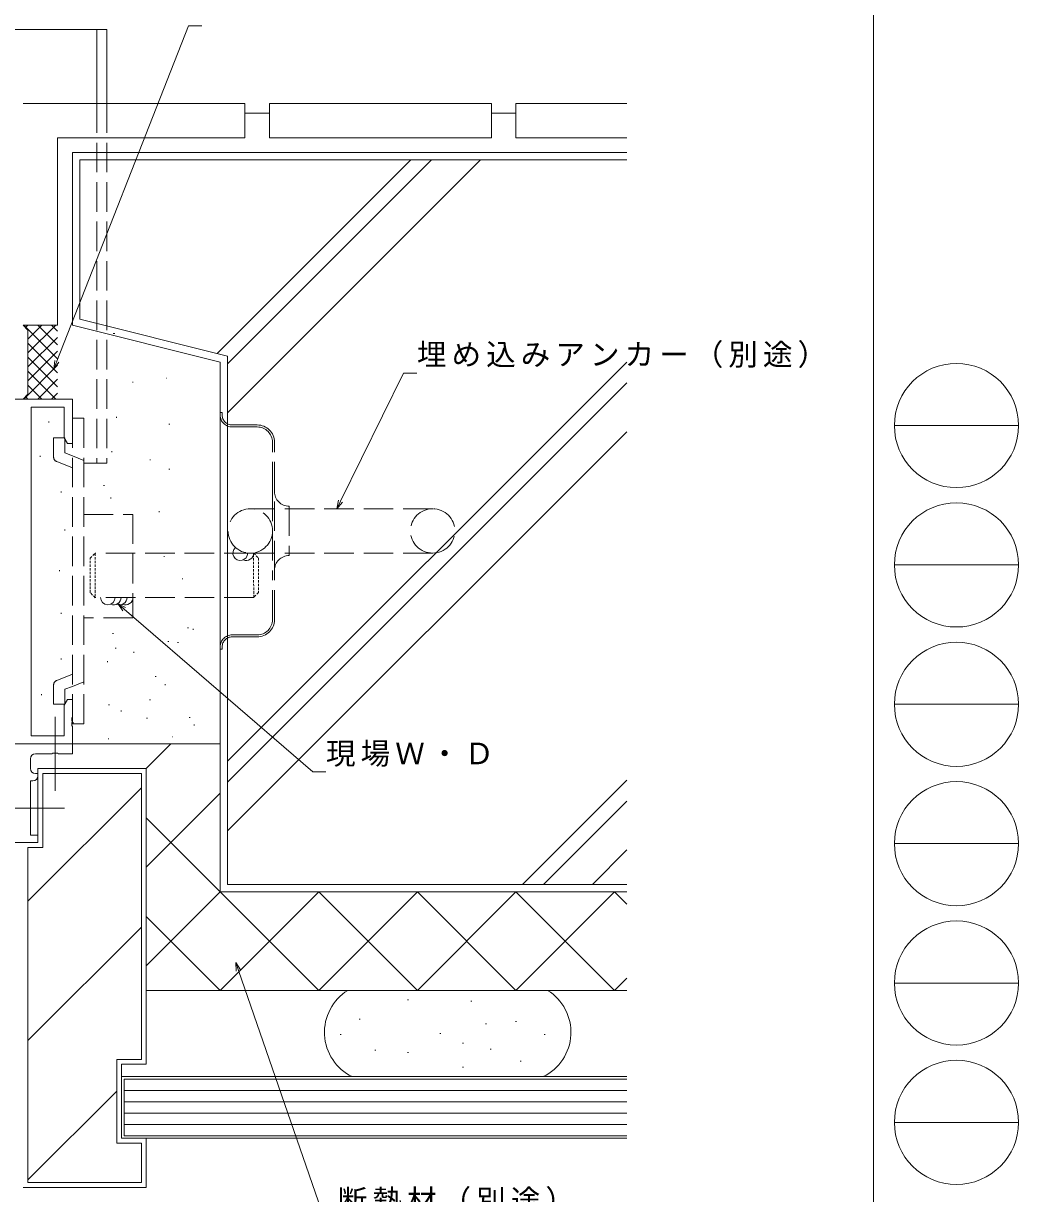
# Model space of a CAD drawing. Units: millimetres, scale not verified. Extents: x -567 to 567, y -403 to 403.
# Drawn here: x 364.8 to 566.7, y -239.7 to -2.3 of the extents above; entities that cross this region are included whole.
import ezdxf

# ---------------------------------------------------------------- set-up
doc = ezdxf.new("R2010")
doc.units = ezdxf.units.MM
doc.header["$LTSCALE"] = 2
for name, pattern in [('USER1', [0.375, 0.25, -0.125]), ('USER2', [13, 10, -1, 1, -1]), ('USER3', [4, 3, -1])]:
    doc.linetypes.add(name, pattern=pattern)
for name, color, linetype, lineweight in [('0-1_YKK_ZWAK', 7, 'Continuous', 18), ('0-3_YKK_11', 7, 'Continuous', 18), ('0-4_YKK_12', 2, 'Continuous', 18), ('0-5_YSS_K', 3, 'Continuous', 18), ('0-6_YKK_13', 4, 'Continuous', 18), ('0-7_YKK_D', 6, 'Continuous', 18)]:
    doc.layers.add(name, color=color, linetype=linetype, lineweight=lineweight)
doc.styles.add('ＭＳ ゴシック', font='')
doc.styles.get('ＭＳ ゴシック').set_extended_font_data('MS Gothic')

msp = doc.modelspace()

# ---------------------------------------------------------------- linework, layer by layer
at = {"layer": '0-1_YKK_ZWAK'}
for p, q in [((537.274, 399), (537.274, -351)), ((541.526, -83.88), (566.726, -83.88)), ((541.526, -112.16), (566.726, -112.16)), ((541.526, -140.44), (566.726, -140.44)), ((541.526, -168.72), (566.726, -168.72)), ((541.526, -197), (566.726, -197)), ((541.526, -225.28), (566.726, -225.28))]:
    msp.add_line(p, q, dxfattribs=at)
for centre in [(554.126, -83.88), (554.126, -112.16), (554.126, -140.44), (554.126, -168.72), (554.126, -197), (554.126, -225.28)]:
    msp.add_circle(centre, 12.6, dxfattribs=at)
at = {"layer": '0-3_YKK_11'}
for p, q in [((374.764, -78.501), (349.764, -78.501)), ((366.394, -80.131), (373.134, -80.131)), ((366.394, -146.871), (366.394, -80.131)), ((373.134, -80.131), (373.134, -86.409)), ((374.764, -87.501), (374.764, -78.501)), ((373.134, -86.409), (373.764, -87.501)), ((373.764, -87.501), (374.764, -87.501)), ((373.764, -139.501), (373.134, -140.592)), ((374.764, -139.501), (373.764, -139.501)), ((374.764, -143.042), (374.764, -139.501)), ((373.134, -140.592), (373.134, -146.871)), ((374.644, -143.226), (374.764, -143.042)), ((374.644, -143.776), (374.644, -143.226)), ((374.764, -143.959), (374.644, -143.776)), ((374.644, -144.226), (374.764, -144.042)), ((374.644, -144.776), (374.644, -144.226)), ((374.764, -144.959), (374.644, -144.776)), ((374.764, -144.042), (374.764, -143.959)), ((373.134, -146.871), (366.394, -146.871)), ((374.764, -148.501), (374.764, -144.959)), ((349.764, -148.501), (374.764, -148.501)), ((364.764, -148.501), (374.764, -148.501)), ((374.764, -148.501), (374.764, -150.501)), ((366.264, -151.501), (366.264, -153.501)), ((370.593, -150.5), (367.264, -150.501)), ((370.785, -150.358), (370.593, -150.5)), ((371.743, -150.358), (370.785, -150.358)), ((371.935, -150.501), (371.743, -150.358)), ((374.764, -150.501), (371.935, -150.501)), ((366.264, -156.001), (366.264, -167.001)), ((366.764, -156.001), (366.264, -156.001)), ((367.264, -154.501), (367.764, -154.501)), ((367.764, -154.501), (367.764, -155.001)), ((367.764, -168.501), (364.764, -168.501)), ((366.264, -167.001), (367.764, -167.001)), ((367.764, -167.001), (367.764, -168.501))]:
    msp.add_line(p, q, dxfattribs=at)
for centre, start, end in [((367.264, -151.501), 90.0001, 180.00008), ((367.264, -153.501), 180.0001, 270.00008), ((366.764, -155.001), 270.0001, 0.00008)]:
    msp.add_arc(centre, 1, start, end, dxfattribs=at)
at = {"layer": '0-4_YKK_12'}
for p, q in [((260.264, -3.502), (381.764, -3.502)), ((379.764, -3.502), (379.764, -18.502)), ((381.764, -3.502), (381.764, -18.502)), ((383.364, -65.201), (383.064, -65.201)), ((260.264, -168.501), (365.059, -168.501))]:
    msp.add_line(p, q, dxfattribs=at)
at = {"layer": '0-4_YKK_12', "linetype": 'USER3'}
for p, q in [((379.764, -18.502), (379.764, -91.501)), ((381.764, -18.502), (381.764, -91.501)), ((377.064, -91.502), (381.764, -91.502))]:
    msp.add_line(p, q, dxfattribs=at)
at = {"layer": '0-5_YSS_K'}
for p, q in [((364.764, -18.503), (409.764, -18.503)), ((409.764, -25.503), (409.764, -18.502)), ((414.764, -25.503), (414.764, -18.502)), ((414.764, -18.503), (459.764, -18.503)), ((459.764, -25.503), (459.764, -18.502)), ((464.764, -25.503), (464.764, -18.502)), ((464.764, -18.503), (487.274, -18.503)), ((409.764, -20.503), (414.764, -20.503)), ((459.764, -20.503), (464.764, -20.503)), ((371.764, -25.503), (409.764, -25.503)), ((371.764, -25.503), (371.764, -63.503)), ((414.764, -25.503), (459.764, -25.503)), ((464.764, -25.503), (487.274, -25.503)), ((374.764, -28.5), (487.274, -28.5)), ((374.764, -28.5), (374.764, -63.5)), ((443.412, -29.999), (404.118, -69.293)), ((457.554, -29.999), (406.264, -81.289)), ((447.654, -29.999), (406.264, -71.39)), ((365.764, -64.503), (364.764, -63.503)), ((371.764, -63.503), (364.764, -63.503)), ((364.908, -63.503), (371.764, -70.358)), ((365.764, -63.503), (365.336, -63.93)), ((368.592, -63.502), (365.764, -66.331)), ((371.421, -63.502), (365.764, -69.159)), ((367.737, -63.503), (371.764, -67.53)), ((370.565, -63.502), (371.764, -64.701)), ((374.764, -63.5), (404.764, -71)), ((406.264, -69.829), (376.264, -62.329)), ((365.764, -64.503), (365.764, -77.5)), ((371.764, -65.988), (365.764, -71.988)), ((365.764, -67.187), (371.764, -73.187)), ((371.764, -68.816), (365.764, -74.816)), ((365.764, -70.015), (371.764, -76.015)), ((404.764, -71), (404.764, -178.5)), ((406.264, -177), (406.264, -69.829)), ((487.274, -70.99), (406.264, -152)), ((371.764, -71.645), (364.908, -78.501)), ((365.764, -72.843), (371.421, -78.5)), ((365.764, -75.672), (368.592, -78.5)), ((371.764, -74.473), (367.737, -78.5)), ((386.979, -75.092), (387.079, -75.092)), ((393.769, -74.27), (393.869, -74.27)), ((487.274, -75.233), (406.264, -156.243)), ((365.764, -77.5), (364.764, -78.5)), ((365.336, -78.072), (365.764, -78.501)), ((371.764, -77.301), (370.565, -78.5)), ((370.025, -83.038), (370.025, -83.238)), ((383.742, -82.086), (383.742, -82.286)), ((394.34, -83.623), (394.54, -83.623)), ((487.274, -85.132), (406.264, -166.142)), ((368.25, -90.047), (368.25, -90.247)), ((382.807, -89.104), (382.807, -89.304)), ((390.526, -90.741), (390.526, -90.941)), ((394.34, -92.712), (394.54, -92.712)), ((372.509, -97.235), (372.509, -97.435)), ((381.102, -96.071), (381.302, -96.071)), ((382.573, -98.461), (382.573, -98.661)), ((392.398, -101.268), (392.398, -101.468)), ((373.219, -104.954), (373.219, -105.154)), ((393.357, -110.459), (393.457, -110.459)), ((372.154, -113.206), (372.154, -113.406)), ((397.061, -114.982), (397.161, -114.982)), ((372.509, -121.902), (372.509, -122.102)), ((398.094, -124.918), (398.294, -124.918)), ((399.269, -125.128), (399.269, -125.328)), ((382.88, -126.103), (383.08, -126.103)), ((394.143, -127.684), (394.343, -127.684)), ((396.118, -127.882), (396.318, -127.882)), ((383.473, -129.067), (383.673, -129.067)), ((387.251, -129.807), (387.251, -130.007)), ((372.509, -131.13), (372.509, -131.33)), ((381.871, -131.678), (381.871, -131.878)), ((391.574, -134.797), (391.774, -134.797)), ((393.567, -136.357), (393.567, -136.557)), ((368.516, -138.406), (368.516, -138.606)), ((390.389, -139.539), (390.589, -139.539)), ((382.09, -140.527), (382.29, -140.527)), ((384.678, -141.737), (384.678, -141.937)), ((374.936, -144.085), (374.936, -144.285)), ((389.796, -143.293), (389.996, -143.293)), ((398.489, -143.095), (398.689, -143.095)), ((399.503, -144.544), (399.503, -144.744)), ((395.003, -147.059), (395.103, -147.059)), ((395.003, -147.059), (395.103, -147.059)), ((374.264, -148.5), (404.764, -148.501)), ((382.04, -147.47), (382.14, -147.47)), ((389.764, -153.501), (394.764, -148.501)), ((367.764, -153.501), (389.764, -153.501)), ((367.764, -153.501), (367.764, -168.5)), ((389.764, -153.501), (389.764, -213.5)), ((388.764, -154.501), (368.764, -154.501)), ((368.764, -169.501), (368.764, -154.501)), ((388.764, -154.501), (388.764, -212.5)), ((487.274, -155.843), (466.117, -177)), ((388.764, -157.363), (365.764, -180.363)), ((389.764, -173.5), (404.764, -158.501)), ((487.274, -160.085), (470.359, -177)), ((389.764, -163.5), (404.764, -178.5)), ((364.764, -168.501), (367.764, -168.5)), ((368.764, -169.501), (365.764, -169.501)), ((365.764, -237.5), (365.764, -169.501)), ((487.274, -169.985), (480.259, -177)), ((406.264, -177), (487.274, -177)), ((389.764, -193.5), (404.764, -178.501)), ((487.274, -178.5), (404.764, -178.5)), ((487.274, -178.5), (404.764, -178.5)), ((404.764, -178.5), (424.764, -198.5)), ((404.764, -198.5), (424.764, -178.5)), ((424.764, -198.5), (444.764, -178.5)), ((424.764, -178.5), (444.764, -198.5)), ((444.764, -198.5), (464.764, -178.5)), ((444.764, -178.5), (464.764, -198.5)), ((464.764, -198.5), (484.764, -178.5)), ((464.764, -178.5), (484.764, -198.5)), ((484.764, -178.5), (487.274, -181.01)), ((389.764, -183.5), (404.764, -198.5)), ((388.764, -185.648), (365.764, -208.648)), ((484.764, -198.5), (487.274, -195.99)), ((389.764, -198.5), (404.764, -198.5)), ((404.764, -198.5), (487.274, -198.5)), ((471.178, -198.5), (430.642, -198.5)), ((442.725, -200.41), (442.925, -200.41)), ((455.635, -200.654), (455.835, -200.654)), ((432.982, -204.307), (433.182, -204.307)), ((458.557, -205.282), (458.757, -205.282)), ((464.647, -204.795), (464.847, -204.795)), ((429.085, -207.474), (429.285, -207.474)), ((449.302, -207.23), (449.502, -207.23)), ((470.492, -207.474), (470.692, -207.474)), ((436.149, -210.64), (436.349, -210.64)), ((442.725, -211.127), (442.925, -211.127)), ((453.93, -209.179), (454.13, -209.179)), ((459.532, -210.397), (459.732, -210.397)), ((383.764, -229.5), (383.764, -212.5)), ((383.764, -212.5), (388.764, -212.5)), ((465.621, -212.832), (465.821, -212.832)), ((384.764, -216), (384.764, -228.5)), ((487.274, -216), (384.764, -216)), ((470.269, -216), (431.551, -216)), ((453.93, -214.05), (454.13, -214.05)), ((385.264, -216.5), (385.264, -228)), ((487.274, -216.5), (385.264, -216.5)), ((383.764, -218.932), (365.764, -236.932)), ((385.264, -218.8), (487.274, -218.8)), ((385.264, -221.1), (487.274, -221.1)), ((385.264, -223.4), (487.274, -223.4)), ((385.264, -225.7), (487.274, -225.7)), ((383.764, -229.5), (388.764, -229.5)), ((384.764, -228.5), (389.764, -228.5)), ((384.764, -228.5), (487.274, -228.5)), ((385.264, -228), (487.274, -228)), ((388.764, -229.5), (388.764, -237.5)), ((389.764, -228.5), (389.764, -238.5)), ((364.764, -238.5), (389.764, -238.5)), ((388.764, -237.5), (365.764, -237.5))]:
    msp.add_line(p, q, dxfattribs=at)
at = {"layer": '0-5_YSS_K', "linetype": 'USER1'}
for p, q in [((378.396, -110.811), (379.395, -109.809)), ((378.407, -117.811), (378.396, -110.811)), ((379.395, -109.809), (379.408, -118.809)), ((411.538, -109.758), (412.54, -110.756)), ((411.552, -118.758), (411.538, -109.758)), ((412.54, -110.756), (412.55, -117.756)), ((379.408, -118.809), (378.407, -117.811)), ((412.55, -117.756), (411.552, -118.758))]:
    msp.add_line(p, q, dxfattribs=at)
at = {"layer": '0-5_YSS_K', "linetype": 'USER3'}
for p, q in [((411.538, -109.758), (379.395, -109.758)), ((411.552, -118.758), (379.408, -118.758))]:
    msp.add_line(p, q, dxfattribs=at)
at = {"layer": '0-5_YSS_K'}
for points in [[(487.274, -30), (376.264, -30), (376.264, -62.329)], [(384.764, -228.5), (384.764, -213.5), (389.764, -213.5)]]:
    msp.add_lwpolyline(points, dxfattribs=at)
for centre, radius, start, end in [((408.838, -109.764), 1.5, 130.36014, 0.00009), ((410.038, -109.764), 1.5, 246.42191, 0.00009), ((381.964, -118.758), 1.5, 180.00009, 0.00009), ((383.164, -118.758), 1.5, 246.42191, 0.00009), ((384.364, -118.758), 1.5, 246.42191, 0.00009), ((385.564, -118.758), 1.5, 246.42191, 0.00009), ((435.91, -207), 10, 121.78833, 244.15807), ((465.91, -207), 10, 295.84193, 58.21167)]:
    msp.add_arc(centre, radius, start, end, dxfattribs=at)
at = {"layer": '0-6_YKK_13', "linetype": 'USER3'}
for p, q in [((374.764, -144.407), (374.764, -82.407)), ((374.764, -82.407), (377.064, -82.407)), ((377.064, -82.407), (377.064, -144.407)), ((404.764, -81.765), (404.764, -128.765)), ((405.164, -81.265), (405.164, -81.765)), ((412.264, -83.765), (407.164, -83.765)), ((412.264, -84.165), (407.164, -84.165)), ((370.964, -86.407), (373.264, -86.407)), ((370.964, -90.284), (370.964, -86.407)), ((373.264, -86.407), (373.264, -89.407)), ((415.364, -97.265), (415.364, -87.265)), ((415.764, -97.265), (415.764, -87.265)), ((373.264, -89.407), (374.764, -90.013)), ((374.764, -90.013), (377.064, -90.942)), ((371.59, -91.211), (374.764, -92.493)), ((415.364, -97.265), (415.364, -113.265)), ((415.764, -113.265), (415.764, -97.265)), ((377.064, -101.907), (387.064, -101.907)), ((387.064, -101.907), (387.064, -122.907)), ((447.864, -100.765), (410.864, -100.765)), ((418.764, -100.265), (418.764, -110.265)), ((447.864, -109.765), (410.864, -109.765)), ((415.364, -123.265), (415.364, -113.265)), ((415.764, -123.265), (415.764, -113.265)), ((387.064, -122.907), (377.064, -122.907)), ((407.164, -126.365), (412.264, -126.365)), ((407.164, -126.765), (412.264, -126.765)), ((405.164, -128.765), (405.164, -129.265)), ((371.59, -135.603), (374.764, -134.32)), ((370.964, -136.53), (370.964, -140.407)), ((373.264, -137.407), (374.764, -136.801)), ((373.264, -140.407), (373.264, -137.407)), ((374.764, -136.801), (377.064, -135.871)), ((370.964, -140.407), (373.264, -140.407)), ((374.764, -144.407), (377.064, -144.407))]:
    msp.add_line(p, q, dxfattribs=at)
at = {"layer": '0-6_YKK_13', "linetype": 'USER2'}
for p, q in [((371.264, -158.017), (371.264, -142.984)), ((373.202, -161.5), (360.831, -161.5))]:
    msp.add_line(p, q, dxfattribs=at)
at = {"layer": '0-6_YKK_13', "linetype": 'USER3'}
for points in [[(405.164, -81.265), (404.764, -81.265), (404.764, -81.765)], [(404.764, -128.765), (404.764, -129.265), (405.164, -129.265)]]:
    msp.add_lwpolyline(points, dxfattribs=at)
msp.add_circle((410.864, -105.265), 4.5, dxfattribs=at)
for centre, radius, start, end in [((407.164, -81.765), 2.4, 180, 270), ((407.164, -81.765), 2, 180, 270), ((412.264, -87.265), 3.5, 0, 90), ((412.264, -87.265), 3.1, 0, 90), ((371.964, -90.284), 1, 180.00087, 248.00572), ((418.764, -97.265), 3, 180, 270), ((447.864, -105.265), 4.5, 90, 270), ((447.864, -105.265), 4.5, 270, 90), ((418.764, -113.265), 3, 90, 180), ((412.264, -123.265), 3.5, 270, 0), ((412.264, -123.265), 3.1, 270, 0), ((407.164, -128.765), 2.4, 90, 180), ((407.164, -128.765), 2, 90, 180), ((371.964, -136.53), 1, 111.99428, 179.99913)]:
    msp.add_arc(centre, radius, start, end, dxfattribs=at)
at = {"layer": '0-7_YKK_D'}
for p, q in [((371.614, -70.833), (398.32, -2.783)), ((398.32, -2.783), (401.02, -2.783)), ((370.993, -72.416), (371.19, -70.667)), ((370.993, -72.416), (371.614, -70.833)), ((372.038, -71), (370.993, -72.416)), ((429.176, -99.239), (441.967, -73.228)), ((441.967, -73.228), (444.667, -73.228)), ((428.426, -100.765), (428.767, -99.038)), ((428.426, -100.765), (429.176, -99.239)), ((429.585, -99.44), (428.426, -100.765)), ((383.986, -120.013), (385.273, -121.124)), ((383.986, -120.013), (385.57, -120.779)), ((384.975, -121.468), (383.986, -120.013)), ((385.273, -121.124), (423.521, -154.138)), ((423.521, -154.138), (426.221, -154.138)), ((407.904, -192.86), (408.46, -194.467)), ((407.904, -192.86), (408.89, -194.318)), ((408.029, -194.616), (407.904, -192.86)), ((408.46, -194.467), (425.898, -244.886))]:
    msp.add_line(p, q, dxfattribs=at)

# ---------------------------------------------------------------- texts
at = {"layer": '0-7_YKK_D', "color": 7, "char_height": 4.399, "attachment_point": 7, "style": 'ＭＳ ゴシック'}
for s, insert in [('\\T1.17;埋め込みアンカー（別途）', (444.667, -72.228)), ('\\T1.17;現場Ｗ・Ｄ', (426.221, -153.138)), ('\\T1.17;断熱材（別途）', (428.598, -243.886))]:
    msp.add_mtext(s, dxfattribs=dict(at, insert=insert))

doc.saveas('drawing.dxf')
